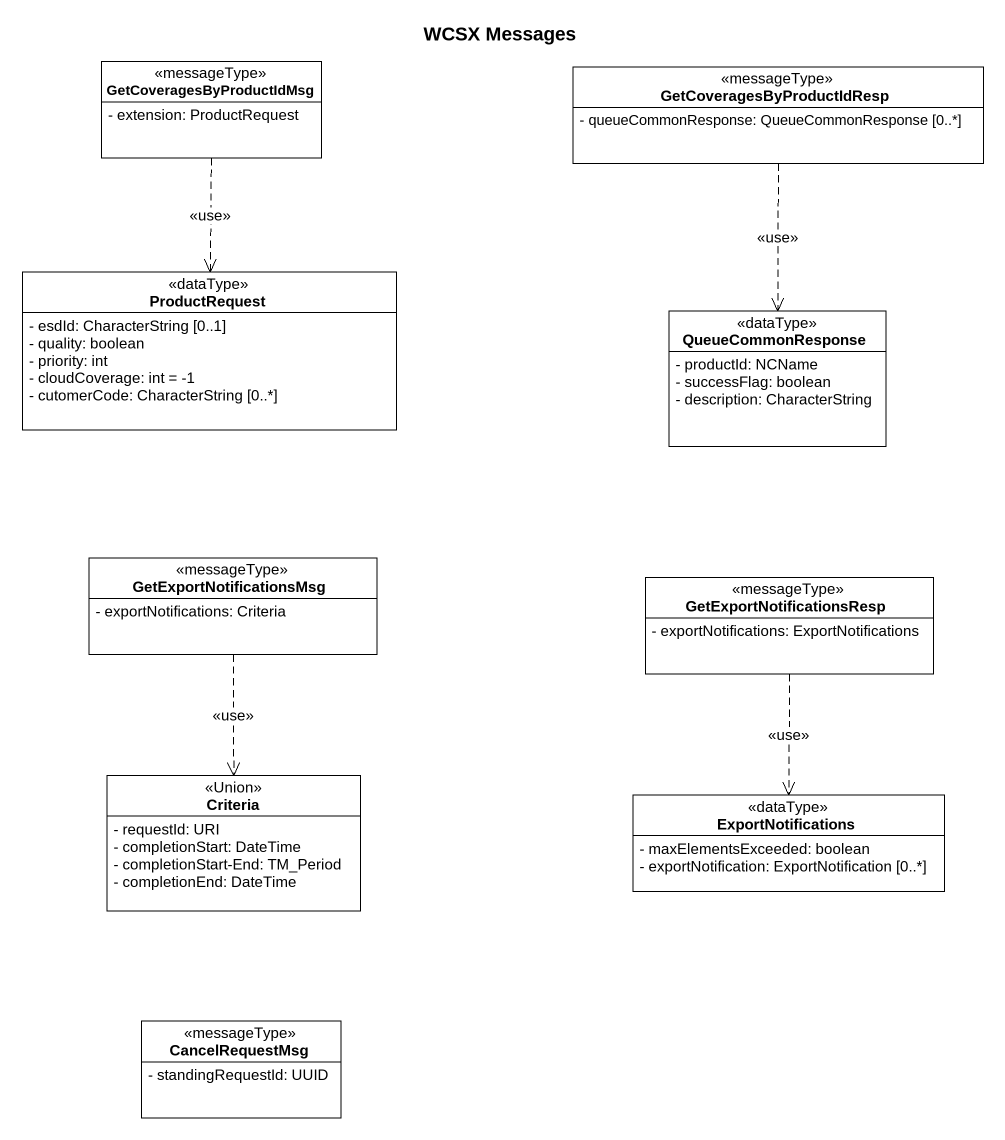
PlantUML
@startuml
title WCSX Messages
hide circle
hide empty members
skinparam classAttributeIconSize 0
class GetCoveragesByProductIdMsg <<messageType>> {
  - extension: ProductRequest
}
class GetCoveragesByProductIdResp <<messageType>> {
  - queueCommonResponse: QueueCommonResponse [0..*]
}
class ProductRequest <<dataType>> {
  - esdId: CharacterString [0..1]
  - quality: boolean
  - priority: int
  - cloudCoverage: int = -1
  - cutomerCode: CharacterString [0..*]
}
class QueueCommonResponse <<dataType>> {
  - productId: NCName
  - successFlag: boolean
  - description: CharacterString
}
class GetExportNotificationsMsg <<messageType>> {
  - exportNotifications: Criteria
}
class GetExportNotificationsResp <<messageType>> {
  - exportNotifications: ExportNotifications
}
class Criteria <<Union>> {
  - requestId: URI
  - completionStart: DateTime
  - completionStart-End: TM_Period
  - completionEnd: DateTime
}
class ExportNotifications <<dataType>> {
  - maxElementsExceeded: boolean
  - exportNotification: ExportNotification [0..*]
}
class CancelRequestMsg <<messageType>> {
  - standingRequestId: UUID
}
GetCoveragesByProductIdMsg ..> ProductRequest : <<use>>
GetCoveragesByProductIdResp ..> QueueCommonResponse : <<use>>
GetExportNotificationsMsg ..> Criteria : <<use>>
GetExportNotificationsResp ..> ExportNotifications : <<use>>
@enduml
